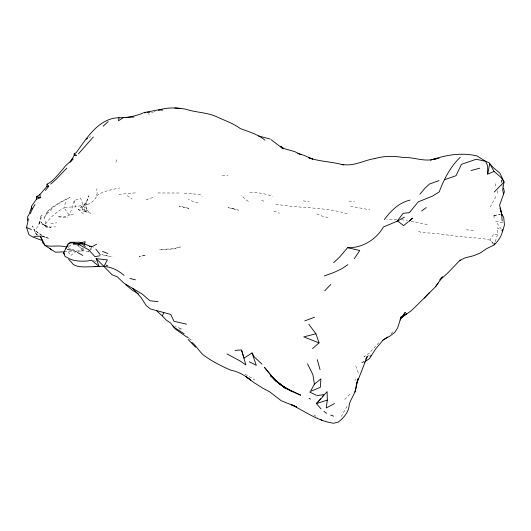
<?xml version="1.0" encoding="UTF-8"?>
<svg xmlns="http://www.w3.org/2000/svg" width="531" height="531" viewBox="0 0 531 531"><rect width="100%" height="100%" fill="white"/><g stroke="black" fill="none" stroke-linecap="round" stroke-linejoin="round"><path stroke-width="0.4" stroke-dasharray="2.65 1.99" d="M494.082 215.4L494.082 217.411L493.584 215.792L494.082 215.4L500.262 214.504M82.239 209.174L86.978 210.276L90.668 213.183L86.281 212.081L82.239 209.174L81.648 206.599C89.746 204.475 99.29 199.556 96.655 189.414L97.127 188.79M83.486 248.535L83.108 250.055L88.179 251.933L93.589 247.008M83.354 213.933L78.249 209.48L83.102 205.052L80.659 198.335L74.201 200.565L72.541 206.831L69.362 215.301L63.713 216.967L57.6 216.787L67.948 217.464M65.519 202.198L64.032 207.8C56.963 211.71 50.206 217.206 45.646 223.916L45.918 226.392L50.757 227.633L42.314 223.949L40.582 221.6L36.234 228.708M495.317 241.632L497.368 234.894L497.076 227.826L501.934 230.72M115.858 162.207L116.84 159.765M44.571 217.445L47.916 210.8L44.571 217.445L45.918 226.392L42.314 223.949L47.279 227.573L40.582 221.6M490.166 207.097L495.854 196.729M347.022 406.295L341.426 416.317M86.228 201.919L86.978 210.276L84.721 204.276L87.549 199.729L88.77 195.707C87.728 200.014 85.63 204.335 81.648 206.599L86.281 212.081M88.179 251.933L89.566 249.988M90.031 249.344L91.883 246.756M391.035 333.753L393.099 331.523M378.769 342.76L369.085 353.327L364.034 356.779L369.695 355.684M344.712 399.518L350.168 393.936M96.569 195.78C103.253 190.881 111.822 189.64 119.754 187.961M46.94 213.727L51.932 209.426M68.691 246.59L72.083 244.214M88.896 137.682L90.781 136.606M363.848 361.598L361.053 363.098L363.675 361.717M153.751 112.101L155.264 111.45M146.005 199.749L155.072 196.848M73.318 214.405L69.362 215.301L64.032 207.8L72.541 206.831L75.409 206.951L83.102 205.052M493.584 215.792L500.308 214.557M50.803 223.584L56.857 222.788M135.325 192.866L117.53 194.552M64.218 251.86L83.274 250.878L76.617 251.024L72.813 250.121M49.383 227.022L55.649 226.85M179.093 193.018L156.957 192.952M249.809 192.547C257.641 192.122 265.341 193.755 272.682 196.364M179.139 328.974L182.199 328.994L174.546 326.399M151.421 112.34L152.994 112.366M396.75 219.495L386.641 219.25M222.15 175.29L227.918 175.442M349.033 201.116L354.509 201.309M84.721 204.276L87.967 204.408M466.251 229.784L474.581 230.507M184.211 193.178L199.895 194.459L202.211 196.576M401.542 219.761L407.297 220.438M303.247 200.884L309.241 201.714M350.48 206.247L369.795 209.825M502.837 222.781L495.801 221.48L501.722 229.843M411.107 221.168L427.727 224.679M108.51 256.115L101.839 254.727L113.468 257.157M328.065 217.584L322.184 216.13L316.277 213.714M198.136 202.981L193.238 201.667L188.206 199.185M41.564 236.229L49.343 238.485L41.63 236.255M275.781 204.123C299.909 208.623 325.337 206.652 348.92 214.278M78.249 209.48L87.15 212.214L83.374 205.709M497.368 234.894L493.989 233.64L490.378 239.069L490.299 240.158L494.076 244.99M93.443 260.529L96.443 261.67M273.823 211.086L279.399 213.25M67.948 247.612L76.617 251.024L70.782 255.511L67.284 250.406M76.583 244.784L78.011 245.355L83.108 250.055L82.205 247.911M261.61 200.167L264.431 201.521M37.761 235.14L36.4 234.423L32.537 226.014L36.4 234.423L37.674 235.1M105.755 264.869L107.813 265.985M418.62 231.138L421.289 232.585L434.663 233.321L457.828 236.388L482.891 238.538L490.299 240.158L494.407 244.625M105.662 264.816L108.457 266.33M248.382 201.342L246.696 200.399L241.041 195.242M245.236 374.222L254.754 379.864M313.775 414.89L317.85 417.605M35.756 231.045L44.79 237.184L39.951 234.397L35.756 231.045L35.916 233.448M189.394 338.831L191.147 340.046L186.474 335.864M127.201 195.574L132.053 199.032M78.011 245.355L82.617 250.785M148.434 113.534L149.377 114.796M355.737 365.939L358.452 373.187M495.118 183.693L496.478 187.562M501.476 180.062L502.027 182.173M74.201 200.565L75.409 206.951M497.434 190.675L497.978 193.822M501.324 180.248L501.762 183.421M501.875 184.217L502.2 186.6M355.797 379.008L355.916 380.634M40.675 216.595L38.677 224.766L42.075 214.982L40.675 216.595M53.312 206.38L48.036 210.926L59.97 202.802L70.072 197.366L60.567 202.099L53.312 206.38M180.401 246.908C173.816 249.816 166.581 249.928 159.499 249.802L174.938 248.342L180.401 246.908M145.328 255.424L139.089 256.5L145.328 255.424M233.063 208.61L228.045 207.614L238.452 210.143L233.063 208.61M188.784 208.325L179.1 206.101L188.784 208.325"/><path stroke-width="0.8" d="M124.022 275.403C117.205 269.25 108.437 265.659 99.124 266.416L91.604 260.256L87.21 261.013A28.541 11.543 -11.3 0 1 69.076 258.57L64.948 256.327L63.654 252.968L68.227 243.497L74.798 242.309L79.471 242.196L91.75 246.789L89.467 246.364M70.616 161.822L73.125 158.802L65.393 165.931L62.817 169.243C57.992 174.593 53.585 180.839 47.047 184.204L48.779 186.222L46.847 186.554L39.878 194.565L36.579 196.689L36.34 199.324L31.475 206.347L31.448 207.634L28.833 215.028L27.738 216.456L27.572 220.524M46.847 186.554L47.047 184.204M494.169 244.924C498.516 240.789 502.014 235.525 502.83 229.492M322.835 396.392L327.096 391.632L327.322 400.095L326.226 407.947L334.543 403.573M191.883 342.395C197.041 346.471 199.848 352.836 205.331 356.447C213.256 361.936 221.938 366.403 230.812 370.18C238.253 371.594 244.91 375.437 250.785 380.09L245.514 376.32L253.194 382.081L262.984 388.28L269.755 391.878L281.224 400.732L296.783 406.972L291.273 404.642C305.106 411.465 317.936 421.149 333.654 423.234L338.313 422.052C344.101 417.532 349.066 411.678 349.345 403.972C351.389 397.752 356.062 392.575 356.155 385.772M142.872 113.156C135.359 116.116 127.241 117.942 119.024 117.716L118.473 120.776L123.61 117.477L133.885 117.052M503.554 194.094L502.638 189.773L504.058 181.994L500.594 177.009L494.062 171.427L487.67 174.102L489.755 163.687L489.243 162.811L485.5 161.251L476.997 155.935C462.309 152.443 447.308 154.64 433.203 159.353L436.482 158.935M33.938 236.381L40.349 236.189L42.201 240.516L33.061 237.125L28.959 234.722L26.55 227.467L28.482 218.779M355.02 392.13L358.06 378.709L356.454 383.959M84.422 244.731L85.179 241.691L80.101 242.906M502.631 231.131L504.45 224.985L503.7 217.318L501.808 214.278L499.936 208.019M494.865 243.132L494.076 244.99L486.582 248.687L480.197 253.055L473.732 255.69L465.116 257.84L459.388 260.708L460.145 260.084L447.155 273.584L439.887 279.976L442.496 276.857L435.52 286.767L415.534 306.686L411.113 310.874L401.084 317.817M65.977 248.488L68.32 244.632M400.235 319.237L401.363 316.343L397.646 327.859L394.798 332.386L389.661 336.269L383.342 339.84L375.722 348.821L369.437 358.604L364.213 362.242M30.3 213.741L32.066 209.32L35.059 204.495M356.513 383.986L367.339 356.407L365.66 359.202M187.47 337.563L175.316 328.961L170.577 323.014L165.858 319.768L162.327 315.865L163.853 312.56L170.71 314.425L174.049 321.308L186.534 324.169M157.986 301.674L149.895 300.725L142.122 293.995L123.929 283.123L117.251 276.777L112.068 274.753L103.897 266.396L107.362 259.918L96.144 258.61L99.124 266.416L94.863 266.589M314.385 384.198L310.456 391.44L320.319 387.351L320.943 378.835L314.385 384.198L312.951 374.78L307.509 363.815M333.674 262.659L339.575 257.123L347.553 247.672C362.202 248.209 376.22 239.581 383.402 227.009L397.095 221.235L403.135 213.323L409.381 212.679L418.216 201.873L432.526 196.092L439.217 191.91C443.883 179.365 450.427 166.595 460.238 157.315M70.032 162.34L74.201 155.41L74.128 153.778L76.125 152.749L83.838 142.029C92.321 130.38 103.353 117.948 119.024 117.716M400.102 320.04L405.272 312.321L402.007 316.974L406.58 313.648L401.21 317.77M354.223 258.736L359.752 250.526L347.553 247.672M435.52 286.767L438.228 282.917M69.229 243.424L70.138 242.216L74.798 242.309M429.4 292.608L424.209 298.176M45.434 190.41L48.779 186.222M384.325 219.655C390.809 210.84 399.013 202.583 410.058 200.094M78.369 153.924L93.343 136.978M419.941 194.213L424.687 188.512L429.42 184.071L438.978 180.606M320.704 398.774L316.443 403.54L321.029 408.91M66.853 168.088L56.233 179.179L50.717 184.111M324.773 290.776L330.833 284.41M494.208 192.063L504.058 181.994L500.01 173.225L493.638 167.942L489.755 163.687L494.062 171.427M370.2 356.474L371.315 355.372M103.2 126.186L108.205 121.539M408.777 221.613L412.481 218.175L409.381 220.83M312.547 348.582L319.051 342.873L315.938 333.78L308.816 324.328M408.14 221.892L403.58 225.622L398.131 221.334M421.521 211.019L426.24 207.581M347.944 264.617L341.765 268.786L333.773 272.542L324.282 275.941M382.247 340.524L387.763 336.973M404.41 217.159L397.095 221.235M86.374 139.115L87.635 138.399M96.596 244.273L91.883 246.756L89.553 246.344M261.995 364.166L254.475 357.104L252.019 352.969L244.014 358.12L241.671 350.453L245.893 364.989L239.985 360.907L227.076 353.958M36.34 199.324L40.237 197.811L36.579 196.689L40.323 197.685L39.878 194.565M304.714 320.956L314.598 317.186M444.294 179.803L456.029 175.695L461.426 164.338L476.221 159.267L485.5 161.251L487.664 165.785L487.67 174.102M327.322 400.095L316.443 403.54L322.198 397.427L323.804 394.666L317.034 395.575M158.304 110.143C167.258 107.262 176.883 107.508 186.056 109.28C196.052 112.579 206.825 112.333 216.462 116.641C224.467 120.517 233.089 123.179 240.311 128.568C248.84 131.794 257.747 134.184 264.962 140.151M430.541 160.123L436.655 158.351L439.031 158.331M471.043 170.551L479.692 168.214M436.655 158.351C425.709 162.858 414.439 156.917 403.275 157.508C393.869 155.895 384.218 155.809 375.005 158.543M315.938 333.78L303.752 336.906L319.051 342.873M374.74 158.583C363.762 160.216 353.507 166.907 342.03 164.278M144.412 112.864L145.952 112.565M100.094 255.736L94.923 256.639L88.617 249.776L77.732 243.822L73.006 243.948L82.166 243.795L85.299 246.51M143.496 112.678L157.661 109.997L162.685 110.116M64.218 251.86L55.456 252.192L45.162 245.541L42.732 242.786L42.38 241.273M235.047 350.4L241.446 349.949M96.921 266.608L84.661 266.901A20.45 8.443 -11.5 0 1 71.665 262.36L68.665 259.447M77.732 243.822L82.166 243.795M147.492 112.273L149.848 112.313M74.201 155.41L76.703 155.543L74.128 153.778M174.792 107.992L180.792 108.463M67.258 249.451L72.143 250.214M66.501 247.041C59.525 244.844 52.244 247.094 45.162 245.541L40.349 236.189M132.929 288.459L140.967 297.44L146.244 305.577L150.333 308.916L163.853 312.56M270.106 139.049L258.57 135.976M129.863 278.436L135.471 279.837M343.763 165.061C332.579 161.689 320.697 161.769 309.586 158.085M297.778 153.539L303.267 155.079L312.772 159.061L308.518 157.84M102.523 251.488L107.846 253.486M330.733 415.056L333.621 416.165M26.55 227.467L31.322 229.538M301.117 154.654L294.665 151.607L284.105 148.6L280.481 146.211L283.149 148.872L271.135 139.693M309.679 392.031L316.284 395.243M309.069 398.376L310.516 399.086M249.251 361.75L256.281 365.275L252.019 352.969M77.393 252.444L82.849 255.424M138.491 293.902L131.993 289.953L125.774 284.749M184.138 333.78L173.956 327.229L173.013 325.881M320.571 419.424L321.925 420.326M323.864 411.419L326.598 413.264M156.705 310.947L162.327 315.865M49.821 248.242L51.514 249.935M96.144 258.61L103.897 266.396M188.107 339.409L195.534 347.228M95.779 249.046L100.167 254.614M63.654 252.968L64.656 254.263M500.534 210.283L501.616 213.177L502.147 220.896M501.808 214.278L502.207 215.725M317.299 359.713L320.04 369.649M501.616 213.177L499.611 205.132L504.357 191.99L503.607 188.2M31.475 206.347L32.066 209.32M300.659 395.137C291.048 391.307 281.769 386.395 274.096 379.373L286.09 388.865L275.582 380.634L284.039 387.252L270.604 375.895L280.023 384.238L292.355 391.759L286.786 388.632L300.659 395.137M274.208 379.214L264.611 367.505L274.208 379.214"/></g></svg>
